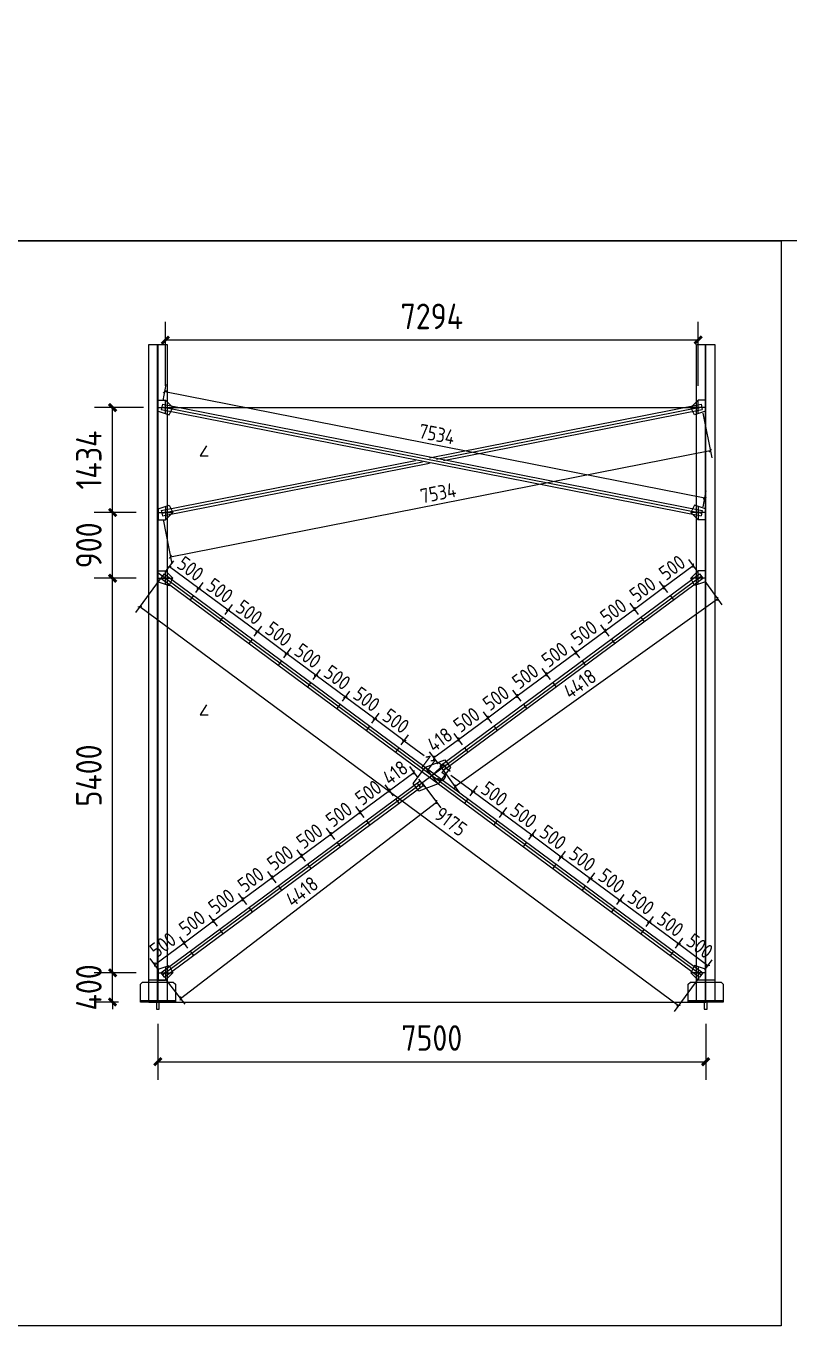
# Model space of a CAD drawing. Extents: x 411778 to 673094, y -11605 to 324395.
# Drawn here: x 505396 to 515842, y 57545 to 75336 of the extents above; entities that cross this region are included whole.
import ezdxf

# ---------------------------------------------------------------- set-up
doc = ezdxf.new("R2010")
doc.units = 0
doc.header["$LTSCALE"] = 1000
doc.header["$MEASUREMENT"] = 0
doc.layers.add('DOTE', color=1, linetype='Continuous')
doc.styles.get("Standard").update_dxf_attribs({"font": 'gbenor.shx', "bigfont": 'gbcbig.shx'})
doc.dimstyles.get("Standard").update_dxf_attribs({"dimscale": 100, "dimtxt": 3.5, "dimasz": 1, "dimexe": 2.5, "dimexo": 3, "dimgap": 1.5, "dimtad": 1, "dimdec": 0, "dimzin": 0, "dimdsep": 46, "dimtxsty": 'Standard', "dimblk": 'ARCHTICK', "dimcen": 0.09, "dimadec": 0, "dimazin": 0, "dimtfac": 1, "dimtdec": 0, "dimtix": 1, "dimtmove": 2, "dimatfit": 3, "dimfxl": 1, "dimtolj": 1, "dimtzin": 0, "dimarcsym": 0})

# ---------------------------------------------------------------- blocks, each defined once
blk = doc.blocks.new('_ArchTick')
at = {"color": 0, "linetype": 'ByBlock', "const_width": 0.4}
blk.add_lwpolyline([(-0.5, -0.5), (0.5, 0.5)], dxfattribs=at)
blk = doc.blocks.new('*D799')
at = {"color": 0, "lineweight": -2}
for p, q in [((507201.5, 61679), (507201.5, 60912)), ((514701.5, 61679), (514701.5, 60912)), ((507201.5, 61162), (514701.5, 61162))]:
    blk.add_line(p, q, dxfattribs=at)
at = {"layer": 'Defpoints', "color": 0}
for p in [(507201.5, 61979), (514701.5, 61979), (514701.5, 61162)]:
    blk.add_point(p, dxfattribs=at)
at = {"color": 0, "lineweight": -2, "xscale": 100, "yscale": 100, "zscale": 100, "rotation": 180}
blk.add_blockref('_ArchTick', (507201.5, 61162), dxfattribs=at)
at = {"color": 0, "lineweight": -2, "xscale": 100, "yscale": 100, "zscale": 100}
blk.add_blockref('_ArchTick', (514701.5, 61162), dxfattribs=at)
at = {"color": 0, "insert": (510951.5, 61487), "char_height": 350, "attachment_point": 5}
blk.add_mtext('\\A1;7500', dxfattribs=at)
blk = doc.blocks.new('*D862')
at = {"color": 3, "lineweight": -2}
for p, q in [((507614, 62717), (507500, 62871)), ((507158, 62493), (507560, 62790)), ((507212, 62420), (507098, 62573))]:
    blk.add_line(p, q, dxfattribs=at)
at = {"layer": 'Defpoints', "color": 0}
for p in [(507560, 62790), (507644, 62677), (507242, 62379)]:
    blk.add_point(p, dxfattribs=at)
at = {"color": 3, "lineweight": -2, "xscale": 40, "yscale": 40, "zscale": 40}
for p, rotation in [((507560, 62790), 36.51382391057241), ((507158, 62493), 216.5138239105724)]:
    blk.add_blockref('_ArchTick', p, dxfattribs=dict(at, rotation=rotation))
at = {"color": 0, "insert": (507270, 62762), "char_height": 200, "attachment_point": 5, "rotation": 36.5138}
blk.add_mtext('\\A1;500', dxfattribs=at)
blk = doc.blocks.new('*D863')
at = {"color": 3, "lineweight": -2}
for p, q in [((508016, 63015), (507902, 63168)), ((507560, 62790), (507962, 63088)), ((507614, 62717), (507500, 62871))]:
    blk.add_line(p, q, dxfattribs=at)
at = {"layer": 'Defpoints', "color": 0}
for p in [(507962, 63088), (508046, 62974), (507644, 62677)]:
    blk.add_point(p, dxfattribs=at)
at = {"color": 3, "lineweight": -2, "xscale": 40, "yscale": 40, "zscale": 40}
for p, rotation in [((507962, 63088), 36.51382391057239), ((507560, 62790), 216.5138239105724)]:
    blk.add_blockref('_ArchTick', p, dxfattribs=dict(at, rotation=rotation))
at = {"color": 0, "insert": (507671, 63060), "char_height": 200, "attachment_point": 5, "rotation": 36.5138}
blk.add_mtext('\\A1;500', dxfattribs=at)
blk = doc.blocks.new('*D864')
at = {"color": 3, "lineweight": -2}
for p, q in [((507962, 63088), (508363, 63385)), ((508418, 63312), (508304, 63466)), ((508016, 63015), (507902, 63168))]:
    blk.add_line(p, q, dxfattribs=at)
at = {"layer": 'Defpoints', "color": 0}
for p in [(508363, 63385), (508448, 63272), (508046, 62974)]:
    blk.add_point(p, dxfattribs=at)
at = {"color": 3, "lineweight": -2, "xscale": 40, "yscale": 40, "zscale": 40}
for p, rotation in [((508363, 63385), 36.51382391057239), ((507962, 63088), 216.5138239105724)]:
    blk.add_blockref('_ArchTick', p, dxfattribs=dict(at, rotation=rotation))
at = {"color": 0, "insert": (508073, 63357), "char_height": 200, "attachment_point": 5, "rotation": 36.5138}
blk.add_mtext('\\A1;500', dxfattribs=at)
blk = doc.blocks.new('*D865')
at = {"color": 3, "lineweight": -2}
for p, q in [((508820, 63610), (508706, 63763)), ((508363, 63385), (508765, 63683)), ((508418, 63312), (508304, 63466))]:
    blk.add_line(p, q, dxfattribs=at)
at = {"layer": 'Defpoints', "color": 0}
for p in [(508765, 63683), (508849, 63569), (508448, 63272)]:
    blk.add_point(p, dxfattribs=at)
at = {"color": 3, "lineweight": -2, "xscale": 40, "yscale": 40, "zscale": 40}
for p, rotation in [((508765, 63683), 36.51382391057239), ((508363, 63385), 216.5138239105724)]:
    blk.add_blockref('_ArchTick', p, dxfattribs=dict(at, rotation=rotation))
at = {"color": 0, "insert": (508475, 63655), "char_height": 200, "attachment_point": 5, "rotation": 36.5138}
blk.add_mtext('\\A1;500', dxfattribs=at)
blk = doc.blocks.new('*D866')
at = {"color": 3, "lineweight": -2}
for p, q in [((509222, 63907), (509108, 64061)), ((508765, 63683), (509167, 63980)), ((508820, 63610), (508706, 63763))]:
    blk.add_line(p, q, dxfattribs=at)
at = {"layer": 'Defpoints', "color": 0}
for p in [(509167, 63980), (509251, 63867), (508849, 63569)]:
    blk.add_point(p, dxfattribs=at)
at = {"color": 3, "lineweight": -2, "xscale": 40, "yscale": 40, "zscale": 40}
for p, rotation in [((509167, 63980), 36.51382391057239), ((508765, 63683), 216.5138239105724)]:
    blk.add_blockref('_ArchTick', p, dxfattribs=dict(at, rotation=rotation))
at = {"color": 0, "insert": (508877, 63952), "char_height": 200, "attachment_point": 5, "rotation": 36.5138}
blk.add_mtext('\\A1;500', dxfattribs=at)
blk = doc.blocks.new('*D867')
at = {"color": 3, "lineweight": -2}
for p, q in [((509167, 63980), (509569, 64278)), ((509623, 64205), (509510, 64358)), ((509222, 63907), (509108, 64061))]:
    blk.add_line(p, q, dxfattribs=at)
at = {"layer": 'Defpoints', "color": 0}
for p in [(509569, 64278), (509653, 64164), (509251, 63867)]:
    blk.add_point(p, dxfattribs=at)
at = {"color": 3, "lineweight": -2, "xscale": 40, "yscale": 40, "zscale": 40}
for p, rotation in [((509569, 64278), 36.51382391057239), ((509167, 63980), 216.5138239105724)]:
    blk.add_blockref('_ArchTick', p, dxfattribs=dict(at, rotation=rotation))
at = {"color": 0, "insert": (509279, 64250), "char_height": 200, "attachment_point": 5, "rotation": 36.5138}
blk.add_mtext('\\A1;500', dxfattribs=at)
blk = doc.blocks.new('*D868')
at = {"color": 3, "lineweight": -2}
for p, q in [((510025, 64502), (509911, 64656)), ((509569, 64278), (509971, 64576)), ((509623, 64205), (509510, 64358))]:
    blk.add_line(p, q, dxfattribs=at)
at = {"layer": 'Defpoints', "color": 0}
for p in [(509971, 64576), (510055, 64462), (509653, 64164)]:
    blk.add_point(p, dxfattribs=at)
at = {"color": 3, "lineweight": -2, "xscale": 40, "yscale": 40, "zscale": 40}
for p, rotation in [((509971, 64576), 36.51382391057239), ((509569, 64278), 216.5138239105724)]:
    blk.add_blockref('_ArchTick', p, dxfattribs=dict(at, rotation=rotation))
at = {"color": 0, "insert": (509681, 64547), "char_height": 200, "attachment_point": 5, "rotation": 36.5138}
blk.add_mtext('\\A1;500', dxfattribs=at)
blk = doc.blocks.new('*D869')
at = {"color": 3, "lineweight": -2}
for p, q in [((510427, 64800), (510313, 64953)), ((509971, 64576), (510373, 64873)), ((510025, 64502), (509911, 64656))]:
    blk.add_line(p, q, dxfattribs=at)
at = {"layer": 'Defpoints', "color": 0}
for p in [(510373, 64873), (510457, 64759), (510055, 64462)]:
    blk.add_point(p, dxfattribs=at)
at = {"color": 3, "lineweight": -2, "xscale": 40, "yscale": 40, "zscale": 40}
for p, rotation in [((510373, 64873), 36.51382391057239), ((509971, 64576), 216.5138239105724)]:
    blk.add_blockref('_ArchTick', p, dxfattribs=dict(at, rotation=rotation))
at = {"color": 0, "insert": (510083, 64845), "char_height": 200, "attachment_point": 5, "rotation": 36.5138}
blk.add_mtext('\\A1;500', dxfattribs=at)
blk = doc.blocks.new('*D870')
at = {"color": 3, "lineweight": -2}
for p, q in [((510373, 64873), (510708, 65121)), ((510763, 65048), (510649, 65202)), ((510427, 64800), (510313, 64953))]:
    blk.add_line(p, q, dxfattribs=at)
at = {"layer": 'Defpoints', "color": 0}
for p in [(510708, 65121), (510792, 65008), (510457, 64759)]:
    blk.add_point(p, dxfattribs=at)
at = {"color": 3, "lineweight": -2, "xscale": 40, "yscale": 40, "zscale": 40}
for p, rotation in [((510708, 65121), 36.51382391057239), ((510373, 64873), 216.5138239105724)]:
    blk.add_blockref('_ArchTick', p, dxfattribs=dict(at, rotation=rotation))
at = {"color": 0, "insert": (510451, 65118), "char_height": 200, "attachment_point": 5, "rotation": 36.5138}
blk.add_mtext('\\A1;418', dxfattribs=at)
blk = doc.blocks.new('*D871')
at = {"color": 3, "lineweight": -2}
for p, q in [((511372, 65499), (511258, 65653)), ((510981, 65324), (511317, 65572)), ((511036, 65250), (510922, 65404))]:
    blk.add_line(p, q, dxfattribs=at)
at = {"layer": 'Defpoints', "color": 0}
for p in [(511317, 65572), (511402, 65459), (511066, 65210)]:
    blk.add_point(p, dxfattribs=at)
at = {"color": 3, "lineweight": -2, "xscale": 40, "yscale": 40, "zscale": 40}
for p, rotation in [((511317, 65572), 36.51382391057239), ((510981, 65324), 216.5138239105724)]:
    blk.add_blockref('_ArchTick', p, dxfattribs=dict(at, rotation=rotation))
at = {"color": 0, "insert": (511060, 65569), "char_height": 200, "attachment_point": 5, "rotation": 36.5138}
blk.add_mtext('\\A1;418', dxfattribs=at)
blk = doc.blocks.new('*D872')
at = {"color": 3, "lineweight": -2}
for p, q in [((511317, 65572), (511719, 65870)), ((511774, 65797), (511660, 65950)), ((511372, 65499), (511258, 65653))]:
    blk.add_line(p, q, dxfattribs=at)
at = {"layer": 'Defpoints', "color": 0}
for p in [(511719, 65870), (511803, 65756), (511402, 65459)]:
    blk.add_point(p, dxfattribs=at)
at = {"color": 3, "lineweight": -2, "xscale": 40, "yscale": 40, "zscale": 40}
for p, rotation in [((511719, 65870), 36.51382391057239), ((511317, 65572), 216.5138239105724)]:
    blk.add_blockref('_ArchTick', p, dxfattribs=dict(at, rotation=rotation))
at = {"color": 0, "insert": (511429, 65842), "char_height": 200, "attachment_point": 5, "rotation": 36.5138}
blk.add_mtext('\\A1;500', dxfattribs=at)
blk = doc.blocks.new('*D873')
at = {"color": 3, "lineweight": -2}
for p, q in [((512175, 66094), (512062, 66248)), ((511719, 65870), (512121, 66167)), ((511774, 65797), (511660, 65950))]:
    blk.add_line(p, q, dxfattribs=at)
at = {"layer": 'Defpoints', "color": 0}
for p in [(512121, 66167), (512205, 66054), (511803, 65756)]:
    blk.add_point(p, dxfattribs=at)
at = {"color": 3, "lineweight": -2, "xscale": 40, "yscale": 40, "zscale": 40}
for p, rotation in [((512121, 66167), 36.51382391057239), ((511719, 65870), 216.5138239105724)]:
    blk.add_blockref('_ArchTick', p, dxfattribs=dict(at, rotation=rotation))
at = {"color": 0, "insert": (511831, 66139), "char_height": 200, "attachment_point": 5, "rotation": 36.5138}
blk.add_mtext('\\A1;500', dxfattribs=at)
blk = doc.blocks.new('*D874')
at = {"color": 3, "lineweight": -2}
for p, q in [((512577, 66392), (512464, 66545)), ((512121, 66167), (512523, 66465)), ((512175, 66094), (512062, 66248))]:
    blk.add_line(p, q, dxfattribs=at)
at = {"layer": 'Defpoints', "color": 0}
for p in [(512523, 66465), (512607, 66351), (512205, 66054)]:
    blk.add_point(p, dxfattribs=at)
at = {"color": 3, "lineweight": -2, "xscale": 40, "yscale": 40, "zscale": 40}
for p, rotation in [((512523, 66465), 36.51382391057239), ((512121, 66167), 216.5138239105724)]:
    blk.add_blockref('_ArchTick', p, dxfattribs=dict(at, rotation=rotation))
at = {"color": 0, "insert": (512233, 66437), "char_height": 200, "attachment_point": 5, "rotation": 36.5138}
blk.add_mtext('\\A1;500', dxfattribs=at)
blk = doc.blocks.new('*D875')
at = {"color": 3, "lineweight": -2}
for p, q in [((512523, 66465), (512925, 66762)), ((512979, 66689), (512865, 66843)), ((512577, 66392), (512464, 66545))]:
    blk.add_line(p, q, dxfattribs=at)
at = {"layer": 'Defpoints', "color": 0}
for p in [(512925, 66762), (513009, 66649), (512607, 66351)]:
    blk.add_point(p, dxfattribs=at)
at = {"color": 3, "lineweight": -2, "xscale": 40, "yscale": 40, "zscale": 40}
for p, rotation in [((512925, 66762), 36.51382391057239), ((512523, 66465), 216.5138239105724)]:
    blk.add_blockref('_ArchTick', p, dxfattribs=dict(at, rotation=rotation))
at = {"color": 0, "insert": (512635, 66734), "char_height": 200, "attachment_point": 5, "rotation": 36.5138}
blk.add_mtext('\\A1;500', dxfattribs=at)
blk = doc.blocks.new('*D876')
at = {"color": 3, "lineweight": -2}
for p, q in [((513381, 66987), (513267, 67140)), ((512925, 66762), (513327, 67060)), ((512979, 66689), (512865, 66843))]:
    blk.add_line(p, q, dxfattribs=at)
at = {"layer": 'Defpoints', "color": 0}
for p in [(513327, 67060), (513411, 66946), (513009, 66649)]:
    blk.add_point(p, dxfattribs=at)
at = {"color": 3, "lineweight": -2, "xscale": 40, "yscale": 40, "zscale": 40}
for p, rotation in [((513327, 67060), 36.51382391057239), ((512925, 66762), 216.5138239105724)]:
    blk.add_blockref('_ArchTick', p, dxfattribs=dict(at, rotation=rotation))
at = {"color": 0, "insert": (513037, 67032), "char_height": 200, "attachment_point": 5, "rotation": 36.5138}
blk.add_mtext('\\A1;500', dxfattribs=at)
blk = doc.blocks.new('*D877')
at = {"color": 3, "lineweight": -2}
for p, q in [((513783, 67284), (513669, 67438)), ((513327, 67060), (513729, 67357)), ((513381, 66987), (513267, 67140))]:
    blk.add_line(p, q, dxfattribs=at)
at = {"layer": 'Defpoints', "color": 0}
for p in [(513729, 67357), (513813, 67244), (513411, 66946)]:
    blk.add_point(p, dxfattribs=at)
at = {"color": 3, "lineweight": -2, "xscale": 40, "yscale": 40, "zscale": 40}
for p, rotation in [((513729, 67357), 36.51382391057239), ((513327, 67060), 216.5138239105724)]:
    blk.add_blockref('_ArchTick', p, dxfattribs=dict(at, rotation=rotation))
at = {"color": 0, "insert": (513438, 67329), "char_height": 200, "attachment_point": 5, "rotation": 36.5138}
blk.add_mtext('\\A1;500', dxfattribs=at)
blk = doc.blocks.new('*D878')
at = {"color": 3, "lineweight": -2}
for p, q in [((513729, 67357), (514130, 67655)), ((514185, 67582), (514071, 67735)), ((513783, 67284), (513669, 67438))]:
    blk.add_line(p, q, dxfattribs=at)
at = {"layer": 'Defpoints', "color": 0}
for p in [(514130, 67655), (514215, 67541), (513813, 67244)]:
    blk.add_point(p, dxfattribs=at)
at = {"color": 3, "lineweight": -2, "xscale": 40, "yscale": 40, "zscale": 40}
for p, rotation in [((514130, 67655), 36.51382391057239), ((513729, 67357), 216.5138239105724)]:
    blk.add_blockref('_ArchTick', p, dxfattribs=dict(at, rotation=rotation))
at = {"color": 0, "insert": (513840, 67627), "char_height": 200, "attachment_point": 5, "rotation": 36.5138}
blk.add_mtext('\\A1;500', dxfattribs=at)
blk = doc.blocks.new('*D879')
at = {"color": 3, "lineweight": -2}
for p, q in [((514587, 67879), (514473, 68033)), ((514130, 67655), (514532, 67952)), ((514185, 67582), (514071, 67735))]:
    blk.add_line(p, q, dxfattribs=at)
at = {"layer": 'Defpoints', "color": 0}
for p in [(514532, 67952), (514616, 67839), (514215, 67541)]:
    blk.add_point(p, dxfattribs=at)
at = {"color": 3, "lineweight": -2, "xscale": 40, "yscale": 40, "zscale": 40}
for p, rotation in [((514532, 67952), 36.51382391057239), ((514130, 67655), 216.5138239105724)]:
    blk.add_blockref('_ArchTick', p, dxfattribs=dict(at, rotation=rotation))
at = {"color": 0, "insert": (514242, 67924), "char_height": 200, "attachment_point": 5, "rotation": 36.5138}
blk.add_mtext('\\A1;500', dxfattribs=at)
blk = doc.blocks.new('*D880')
at = {"color": 3, "lineweight": -2}
for p, q in [((514289, 62717), (514390, 62854)), ((514733, 62476), (514331, 62773)), ((514691, 62419), (514792, 62556))]:
    blk.add_line(p, q, dxfattribs=at)
at = {"layer": 'Defpoints', "color": 0}
for p in [(514259, 62676), (514331, 62773), (514661, 62379)]:
    blk.add_point(p, dxfattribs=at)
at = {"color": 3, "lineweight": -2, "xscale": 40, "yscale": 40, "zscale": 40}
for p, rotation in [((514331, 62773), 143.4810012953496), ((514733, 62476), 323.4810012953496)]:
    blk.add_blockref('_ArchTick', p, dxfattribs=dict(at, rotation=rotation))
at = {"color": 0, "insert": (514621, 62745), "char_height": 200, "attachment_point": 5, "rotation": 323.481}
blk.add_mtext('\\A1;500', dxfattribs=at)
blk = doc.blocks.new('*D881')
at = {"color": 3, "lineweight": -2}
for p, q in [((513887, 63014), (513988, 63151)), ((514331, 62773), (513929, 63071)), ((514289, 62717), (514390, 62854))]:
    blk.add_line(p, q, dxfattribs=at)
at = {"layer": 'Defpoints', "color": 0}
for p in [(513929, 63071), (513857, 62974), (514259, 62676)]:
    blk.add_point(p, dxfattribs=at)
at = {"color": 3, "lineweight": -2, "xscale": 40, "yscale": 40, "zscale": 40}
for p, rotation in [((513929, 63071), 143.4810012953496), ((514331, 62773), 323.4810012953496)]:
    blk.add_blockref('_ArchTick', p, dxfattribs=dict(at, rotation=rotation))
at = {"color": 0, "insert": (514219, 63042), "char_height": 200, "attachment_point": 5, "rotation": 323.481}
blk.add_mtext('\\A1;500', dxfattribs=at)
blk = doc.blocks.new('*D882')
at = {"color": 3, "lineweight": -2}
for p, q in [((513485, 63312), (513587, 63449)), ((513929, 63071), (513527, 63368)), ((513887, 63014), (513988, 63151))]:
    blk.add_line(p, q, dxfattribs=at)
at = {"layer": 'Defpoints', "color": 0}
for p in [(513527, 63368), (513455, 63272), (513857, 62974)]:
    blk.add_point(p, dxfattribs=at)
at = {"color": 3, "lineweight": -2, "xscale": 40, "yscale": 40, "zscale": 40}
for p, rotation in [((513527, 63368), 143.4810012953496), ((513929, 63071), 323.4810012953496)]:
    blk.add_blockref('_ArchTick', p, dxfattribs=dict(at, rotation=rotation))
at = {"color": 0, "insert": (513817, 63340), "char_height": 200, "attachment_point": 5, "rotation": 323.481}
blk.add_mtext('\\A1;500', dxfattribs=at)
blk = doc.blocks.new('*D883')
at = {"color": 3, "lineweight": -2}
for p, q in [((513083, 63609), (513185, 63746)), ((513527, 63368), (513125, 63666)), ((513485, 63312), (513587, 63449))]:
    blk.add_line(p, q, dxfattribs=at)
at = {"layer": 'Defpoints', "color": 0}
for p in [(513054, 63569), (513125, 63666), (513455, 63272)]:
    blk.add_point(p, dxfattribs=at)
at = {"color": 3, "lineweight": -2, "xscale": 40, "yscale": 40, "zscale": 40}
for p, rotation in [((513125, 63666), 143.4810012953496), ((513527, 63368), 323.4810012953496)]:
    blk.add_blockref('_ArchTick', p, dxfattribs=dict(at, rotation=rotation))
at = {"color": 0, "insert": (513415, 63638), "char_height": 200, "attachment_point": 5, "rotation": 323.481}
blk.add_mtext('\\A1;500', dxfattribs=at)
blk = doc.blocks.new('*D884')
at = {"color": 3, "lineweight": -2}
for p, q in [((512682, 63907), (512783, 64044)), ((513125, 63666), (512723, 63963)), ((513083, 63609), (513185, 63746))]:
    blk.add_line(p, q, dxfattribs=at)
at = {"layer": 'Defpoints', "color": 0}
for p in [(512723, 63963), (512652, 63867), (513054, 63569)]:
    blk.add_point(p, dxfattribs=at)
at = {"color": 3, "lineweight": -2, "xscale": 40, "yscale": 40, "zscale": 40}
for p, rotation in [((512723, 63963), 143.4810012953496), ((513125, 63666), 323.4810012953496)]:
    blk.add_blockref('_ArchTick', p, dxfattribs=dict(at, rotation=rotation))
at = {"color": 0, "insert": (513014, 63935), "char_height": 200, "attachment_point": 5, "rotation": 323.481}
blk.add_mtext('\\A1;500', dxfattribs=at)
blk = doc.blocks.new('*D885')
at = {"color": 3, "lineweight": -2}
for p, q in [((512280, 64204), (512381, 64341)), ((512723, 63963), (512322, 64261)), ((512682, 63907), (512783, 64044))]:
    blk.add_line(p, q, dxfattribs=at)
at = {"layer": 'Defpoints', "color": 0}
for p in [(512322, 64261), (512250, 64164), (512652, 63867)]:
    blk.add_point(p, dxfattribs=at)
at = {"color": 3, "lineweight": -2, "xscale": 40, "yscale": 40, "zscale": 40}
for p, rotation in [((512322, 64261), 143.4810012953496), ((512723, 63963), 323.4810012953496)]:
    blk.add_blockref('_ArchTick', p, dxfattribs=dict(at, rotation=rotation))
at = {"color": 0, "insert": (512612, 64233), "char_height": 200, "attachment_point": 5, "rotation": 323.481}
blk.add_mtext('\\A1;500', dxfattribs=at)
blk = doc.blocks.new('*D886')
at = {"color": 3, "lineweight": -2}
for p, q in [((511878, 64502), (511979, 64639)), ((512322, 64261), (511920, 64558)), ((512280, 64204), (512381, 64341))]:
    blk.add_line(p, q, dxfattribs=at)
at = {"layer": 'Defpoints', "color": 0}
for p in [(511848, 64462), (511920, 64558), (512250, 64164)]:
    blk.add_point(p, dxfattribs=at)
at = {"color": 3, "lineweight": -2, "xscale": 40, "yscale": 40, "zscale": 40}
for p, rotation in [((511920, 64558), 143.4810012953496), ((512322, 64261), 323.4810012953496)]:
    blk.add_blockref('_ArchTick', p, dxfattribs=dict(at, rotation=rotation))
at = {"color": 0, "insert": (512210, 64530), "char_height": 200, "attachment_point": 5, "rotation": 323.481}
blk.add_mtext('\\A1;500', dxfattribs=at)
blk = doc.blocks.new('*D887')
at = {"color": 3, "lineweight": -2}
for p, q in [((511476, 64799), (511577, 64936)), ((511920, 64558), (511518, 64856)), ((511878, 64502), (511979, 64639))]:
    blk.add_line(p, q, dxfattribs=at)
at = {"layer": 'Defpoints', "color": 0}
for p in [(511518, 64856), (511446, 64759), (511848, 64462)]:
    blk.add_point(p, dxfattribs=at)
at = {"color": 3, "lineweight": -2, "xscale": 40, "yscale": 40, "zscale": 40}
for p, rotation in [((511518, 64856), 143.4810012953496), ((511920, 64558), 323.4810012953496)]:
    blk.add_blockref('_ArchTick', p, dxfattribs=dict(at, rotation=rotation))
at = {"color": 0, "insert": (511808, 64828), "char_height": 200, "attachment_point": 5, "rotation": 323.481}
blk.add_mtext('\\A1;500', dxfattribs=at)
blk = doc.blocks.new('*D888')
at = {"color": 3, "lineweight": -2}
for p, q in [((510532, 65499), (510633, 65636)), ((510574, 65555), (510847, 65353)), ((511518, 64856), (511214, 65081)), ((511476, 64799), (511577, 64936))]:
    blk.add_line(p, q, dxfattribs=at)
at = {"layer": 'Defpoints', "color": 0}
for p in [(510574, 65555), (510502, 65459), (511446, 64759)]:
    blk.add_point(p, dxfattribs=at)
at = {"color": 3, "lineweight": -2, "xscale": 40, "yscale": 40, "zscale": 40}
for p, rotation in [((510574, 65555), 143.4810012953496), ((511518, 64856), 323.4810012953496)]:
    blk.add_blockref('_ArchTick', p, dxfattribs=dict(at, rotation=rotation))
at = {"color": 0, "insert": (511000, 65175), "char_height": 200, "attachment_point": 5, "rotation": 323.481}
blk.add_mtext('\\A1;1175', dxfattribs=at)
blk = doc.blocks.new('*D889')
at = {"color": 3, "lineweight": -2}
for p, q in [((510130, 65796), (510231, 65933)), ((510574, 65555), (510172, 65853)), ((510532, 65499), (510633, 65636))]:
    blk.add_line(p, q, dxfattribs=at)
at = {"layer": 'Defpoints', "color": 0}
for p in [(510172, 65853), (510100, 65756), (510502, 65459)]:
    blk.add_point(p, dxfattribs=at)
at = {"color": 3, "lineweight": -2, "xscale": 40, "yscale": 40, "zscale": 40}
for p, rotation in [((510172, 65853), 143.4810012953496), ((510574, 65555), 323.4810012953496)]:
    blk.add_blockref('_ArchTick', p, dxfattribs=dict(at, rotation=rotation))
at = {"color": 0, "insert": (510462, 65825), "char_height": 200, "attachment_point": 5, "rotation": 323.481}
blk.add_mtext('\\A1;500', dxfattribs=at)
blk = doc.blocks.new('*D890')
at = {"color": 3, "lineweight": -2}
for p, q in [((509728, 66094), (509829, 66231)), ((510172, 65853), (509770, 66150)), ((510130, 65796), (510231, 65933))]:
    blk.add_line(p, q, dxfattribs=at)
at = {"layer": 'Defpoints', "color": 0}
for p in [(509698, 66054), (509770, 66150), (510100, 65756)]:
    blk.add_point(p, dxfattribs=at)
at = {"color": 3, "lineweight": -2, "xscale": 40, "yscale": 40, "zscale": 40}
for p, rotation in [((509770, 66150), 143.4810012953496), ((510172, 65853), 323.4810012953496)]:
    blk.add_blockref('_ArchTick', p, dxfattribs=dict(at, rotation=rotation))
at = {"color": 0, "insert": (510060, 66122), "char_height": 200, "attachment_point": 5, "rotation": 323.481}
blk.add_mtext('\\A1;500', dxfattribs=at)
blk = doc.blocks.new('*D891')
at = {"color": 3, "lineweight": -2}
for p, q in [((509326, 66391), (509427, 66528)), ((509770, 66150), (509368, 66448)), ((509728, 66094), (509829, 66231))]:
    blk.add_line(p, q, dxfattribs=at)
at = {"layer": 'Defpoints', "color": 0}
for p in [(509368, 66448), (509296, 66351), (509698, 66054)]:
    blk.add_point(p, dxfattribs=at)
at = {"color": 3, "lineweight": -2, "xscale": 40, "yscale": 40, "zscale": 40}
for p, rotation in [((509368, 66448), 143.4810012953496), ((509770, 66150), 323.4810012953496)]:
    blk.add_blockref('_ArchTick', p, dxfattribs=dict(at, rotation=rotation))
at = {"color": 0, "insert": (509658, 66420), "char_height": 200, "attachment_point": 5, "rotation": 323.481}
blk.add_mtext('\\A1;500', dxfattribs=at)
blk = doc.blocks.new('*D892')
at = {"color": 3, "lineweight": -2}
for p, q in [((508924, 66689), (509026, 66826)), ((509368, 66448), (508966, 66746)), ((509326, 66391), (509427, 66528))]:
    blk.add_line(p, q, dxfattribs=at)
at = {"layer": 'Defpoints', "color": 0}
for p in [(508966, 66746), (508894, 66649), (509296, 66351)]:
    blk.add_point(p, dxfattribs=at)
at = {"color": 3, "lineweight": -2, "xscale": 40, "yscale": 40, "zscale": 40}
for p, rotation in [((508966, 66746), 143.4810012953496), ((509368, 66448), 323.4810012953496)]:
    blk.add_blockref('_ArchTick', p, dxfattribs=dict(at, rotation=rotation))
at = {"color": 0, "insert": (509256, 66717), "char_height": 200, "attachment_point": 5, "rotation": 323.481}
blk.add_mtext('\\A1;500', dxfattribs=at)
blk = doc.blocks.new('*D893')
at = {"color": 3, "lineweight": -2}
for p, q in [((508522, 66987), (508624, 67123)), ((508966, 66746), (508564, 67043)), ((508924, 66689), (509026, 66826))]:
    blk.add_line(p, q, dxfattribs=at)
at = {"layer": 'Defpoints', "color": 0}
for p in [(508493, 66946), (508564, 67043), (508894, 66649)]:
    blk.add_point(p, dxfattribs=at)
at = {"color": 3, "lineweight": -2, "xscale": 40, "yscale": 40, "zscale": 40}
for p, rotation in [((508564, 67043), 143.4810012953496), ((508966, 66746), 323.4810012953496)]:
    blk.add_blockref('_ArchTick', p, dxfattribs=dict(at, rotation=rotation))
at = {"color": 0, "insert": (508854, 67015), "char_height": 200, "attachment_point": 5, "rotation": 323.481}
blk.add_mtext('\\A1;500', dxfattribs=at)
blk = doc.blocks.new('*D894')
at = {"color": 3, "lineweight": -2}
for p, q in [((508121, 67284), (508222, 67421)), ((508564, 67043), (508162, 67341)), ((508522, 66987), (508624, 67123))]:
    blk.add_line(p, q, dxfattribs=at)
at = {"layer": 'Defpoints', "color": 0}
for p in [(508162, 67341), (508091, 67244), (508493, 66946)]:
    blk.add_point(p, dxfattribs=at)
at = {"color": 3, "lineweight": -2, "xscale": 40, "yscale": 40, "zscale": 40}
for p, rotation in [((508162, 67341), 143.4810012953496), ((508564, 67043), 323.4810012953496)]:
    blk.add_blockref('_ArchTick', p, dxfattribs=dict(at, rotation=rotation))
at = {"color": 0, "insert": (508453, 67312), "char_height": 200, "attachment_point": 5, "rotation": 323.481}
blk.add_mtext('\\A1;500', dxfattribs=at)
blk = doc.blocks.new('*D895')
at = {"color": 3, "lineweight": -2}
for p, q in [((507719, 67582), (507820, 67719)), ((508162, 67341), (507761, 67638)), ((508121, 67284), (508222, 67421))]:
    blk.add_line(p, q, dxfattribs=at)
at = {"layer": 'Defpoints', "color": 0}
for p in [(507761, 67638), (507689, 67541), (508091, 67244)]:
    blk.add_point(p, dxfattribs=at)
at = {"color": 3, "lineweight": -2, "xscale": 40, "yscale": 40, "zscale": 40}
for p, rotation in [((507761, 67638), 143.4810012953496), ((508162, 67341), 323.4810012953496)]:
    blk.add_blockref('_ArchTick', p, dxfattribs=dict(at, rotation=rotation))
at = {"color": 0, "insert": (508051, 67610), "char_height": 200, "attachment_point": 5, "rotation": 323.481}
blk.add_mtext('\\A1;500', dxfattribs=at)
blk = doc.blocks.new('*D896')
at = {"color": 3, "lineweight": -2}
for p, q in [((507317, 67879), (507418, 68016)), ((507761, 67638), (507359, 67936)), ((507719, 67582), (507820, 67719))]:
    blk.add_line(p, q, dxfattribs=at)
at = {"layer": 'Defpoints', "color": 0}
for p in [(507287, 67839), (507359, 67936), (507689, 67541)]:
    blk.add_point(p, dxfattribs=at)
at = {"color": 3, "lineweight": -2, "xscale": 40, "yscale": 40, "zscale": 40}
for p, rotation in [((507359, 67936), 143.4810012953496), ((507761, 67638), 323.4810012953496)]:
    blk.add_blockref('_ArchTick', p, dxfattribs=dict(at, rotation=rotation))
at = {"color": 0, "insert": (507649, 67908), "char_height": 200, "attachment_point": 5, "rotation": 323.481}
blk.add_mtext('\\A1;500', dxfattribs=at)
blk = doc.blocks.new('*D897')
at = {"color": 3, "lineweight": -2}
for p, q in [((514690, 67738), (514921, 67415)), ((511268, 64928), (514863, 67496)), ((511095, 65170), (511326, 64847))]:
    blk.add_line(p, q, dxfattribs=at)
at = {"layer": 'Defpoints', "color": 0}
for p in [(514661, 67779), (514863, 67496), (511066, 65210)]:
    blk.add_point(p, dxfattribs=at)
at = {"color": 3, "lineweight": -2, "xscale": 40, "yscale": 40, "zscale": 40}
for p, rotation in [((514863, 67496), 35.5411253066037), ((511268, 64928), 215.5411253066037)]:
    blk.add_blockref('_ArchTick', p, dxfattribs=dict(at, rotation=rotation))
at = {"color": 0, "insert": (512978, 66334), "char_height": 200, "attachment_point": 5, "rotation": 35.5411}
blk.add_mtext('\\A1;4418', dxfattribs=at)
blk = doc.blocks.new('*D898')
at = {"color": 3, "lineweight": -2}
for p, q in [((510823, 64968), (511077, 64637)), ((507510, 62027), (511016, 64716)), ((507317, 62279), (507571, 61948))]:
    blk.add_line(p, q, dxfattribs=at)
at = {"layer": 'Defpoints', "color": 0}
for p in [(510792, 65008), (511016, 64716), (507287, 62319)]:
    blk.add_point(p, dxfattribs=at)
at = {"color": 3, "lineweight": -2, "xscale": 40, "yscale": 40, "zscale": 40}
for p, rotation in [((511016, 64716), 37.48652251453801), ((507510, 62027), 217.486522514538)]:
    blk.add_blockref('_ArchTick', p, dxfattribs=dict(at, rotation=rotation))
at = {"color": 0, "insert": (509172, 63491), "char_height": 200, "attachment_point": 5, "rotation": 37.4865}
blk.add_mtext('\\A1;4418', dxfattribs=at)
blk = doc.blocks.new('*D899')
at = {"color": 3, "lineweight": -2}
for p, q in [((507235, 67769), (506895, 67310)), ((506954, 67390), (514328, 61930)), ((514609, 62309), (514269, 61850))]:
    blk.add_line(p, q, dxfattribs=at)
at = {"layer": 'Defpoints', "color": 0}
for p in [(507265, 67809), (514638, 62349), (514328, 61930)]:
    blk.add_point(p, dxfattribs=at)
at = {"color": 3, "lineweight": -2, "xscale": 40, "yscale": 40, "zscale": 40}
for p, rotation in [((506954, 67390), 143.4810012953516), ((514328, 61930), 323.4810012953516)]:
    blk.add_blockref('_ArchTick', p, dxfattribs=dict(at, rotation=rotation))
at = {"color": 0, "insert": (511213, 64447), "char_height": 200, "attachment_point": 5, "rotation": 323.481}
blk.add_mtext('\\A1;9175', dxfattribs=at)
blk = doc.blocks.new('*D3564')
at = {"color": 3, "lineweight": -2}
for p, q in [((514664, 70037), (514784, 69428)), ((507373, 68072), (514765, 69526)), ((507272, 68583), (507392, 67974))]:
    blk.add_line(p, q, dxfattribs=at)
at = {"layer": 'Defpoints', "color": 0}
for p in [(514655, 70086), (514765, 69526), (507263, 68633)]:
    blk.add_point(p, dxfattribs=at)
at = {"color": 3, "lineweight": -2, "xscale": 40, "yscale": 40, "zscale": 40}
for p, rotation in [((514765, 69526), 11.12399526766182), ((507373, 68072), 191.1239952676618)]:
    blk.add_blockref('_ArchTick', p, dxfattribs=dict(at, rotation=rotation))
at = {"color": 0, "insert": (511040, 68946), "char_height": 200, "attachment_point": 5, "rotation": 11.124}
blk.add_mtext('\\A1;7534', dxfattribs=at)
blk = doc.blocks.new('*D3567')
at = {"color": 3, "lineweight": -2}
for p, q in [((507272, 70209), (507315, 70428)), ((514688, 68876), (507296, 70330)), ((514665, 68756), (514708, 68975))]:
    blk.add_line(p, q, dxfattribs=at)
at = {"layer": 'Defpoints', "color": 0}
for p in [(507296, 70330), (507263, 70160), (514655, 68707)]:
    blk.add_point(p, dxfattribs=at)
at = {"color": 3, "lineweight": -2, "xscale": 40, "yscale": 40, "zscale": 40}
for p, rotation in [((507296, 70330), 168.8760047323383), ((514688, 68876), 348.8760047323383)]:
    blk.add_blockref('_ArchTick', p, dxfattribs=dict(at, rotation=rotation))
at = {"color": 0, "insert": (511021, 69750), "char_height": 200, "attachment_point": 5, "rotation": 348.876}
blk.add_mtext('\\A1;7534', dxfattribs=at)
blk = doc.blocks.new('*D3592')
at = {"color": 0, "lineweight": -2}
for p, q in [((506904.5, 67779), (506331.5, 67779)), ((506581.5, 62379), (506581.5, 67779)), ((506904.5, 62379), (506331.5, 62379))]:
    blk.add_line(p, q, dxfattribs=at)
at = {"layer": 'Defpoints', "color": 0}
for p in [(506581.5, 67779), (507204.5, 67779), (507204.5, 62379)]:
    blk.add_point(p, dxfattribs=at)
at = {"color": 0, "lineweight": -2, "xscale": 100, "yscale": 100, "zscale": 100}
for p, rotation in [((506581.5, 67779), 90), ((506581.5, 62379), 270)]:
    blk.add_blockref('_ArchTick', p, dxfattribs=dict(at, rotation=rotation))
at = {"color": 0, "insert": (506256.5, 65079), "char_height": 350, "attachment_point": 5, "rotation": 90}
blk.add_mtext('\\A1;5400', dxfattribs=at)
blk = doc.blocks.new('*D3593')
at = {"color": 0, "lineweight": -2}
for p, q in [((506904.5, 68679), (506331.5, 68679)), ((506581.5, 67779), (506581.5, 68679)), ((506904.5, 67779), (506331.5, 67779))]:
    blk.add_line(p, q, dxfattribs=at)
at = {"layer": 'Defpoints', "color": 0}
for p in [(506581.5, 68679), (507204.5, 68679), (507204.5, 67779)]:
    blk.add_point(p, dxfattribs=at)
at = {"color": 0, "lineweight": -2, "xscale": 100, "yscale": 100, "zscale": 100}
for p, rotation in [((506581.5, 68679), 90), ((506581.5, 67779), 270)]:
    blk.add_blockref('_ArchTick', p, dxfattribs=dict(at, rotation=rotation))
at = {"color": 0, "insert": (506256.5, 68229), "char_height": 350, "attachment_point": 5, "rotation": 90}
blk.add_mtext('\\A1;900', dxfattribs=at)
blk = doc.blocks.new('*D3594')
at = {"color": 0, "lineweight": -2}
for p, q in [((507004, 70113), (506332, 70113)), ((506582, 68679), (506582, 70113)), ((506905, 68679), (506332, 68679))]:
    blk.add_line(p, q, dxfattribs=at)
at = {"layer": 'Defpoints', "color": 0}
for p in [(506582, 70113), (507304, 70113), (507205, 68679)]:
    blk.add_point(p, dxfattribs=at)
at = {"color": 0, "lineweight": -2, "xscale": 100, "yscale": 100, "zscale": 100}
for p, rotation in [((506582, 70113), 90), ((506582, 68679), 270)]:
    blk.add_blockref('_ArchTick', p, dxfattribs=dict(at, rotation=rotation))
at = {"color": 0, "insert": (506256, 69396), "char_height": 350, "attachment_point": 5, "rotation": 90}
blk.add_mtext('\\A1;1434', dxfattribs=at)
blk = doc.blocks.new('*D3596')
at = {"color": 0, "lineweight": -2}
for p, q in [((507304, 70413), (507304, 71288)), ((514598, 70413), (514598, 71288)), ((514598, 71038), (507304, 71038))]:
    blk.add_line(p, q, dxfattribs=at)
at = {"layer": 'Defpoints', "color": 0}
for p in [(507304, 71038), (507304, 70113), (514598, 70113)]:
    blk.add_point(p, dxfattribs=at)
at = {"color": 0, "lineweight": -2, "xscale": 100, "yscale": 100, "zscale": 100, "rotation": 180}
blk.add_blockref('_ArchTick', (507304, 71038), dxfattribs=at)
at = {"color": 0, "lineweight": -2, "xscale": 100, "yscale": 100, "zscale": 100}
blk.add_blockref('_ArchTick', (514598, 71038), dxfattribs=at)
at = {"color": 0, "insert": (510952, 71362), "char_height": 350, "attachment_point": 5}
blk.add_mtext('\\A1;7294', dxfattribs=at)
blk = doc.blocks.new('*D3627')
at = {"color": 0, "lineweight": -2}
for p, q in [((506581.5, 62379), (506581.5, 62479)), ((506904.5, 62379), (506331.5, 62379)), ((506581.5, 61979), (506581.5, 62379)), ((506661.5, 61979), (506331.5, 61979)), ((506581.5, 61979), (506581.5, 61879))]:
    blk.add_line(p, q, dxfattribs=at)
at = {"layer": 'Defpoints', "color": 0}
for p in [(506581.5, 62379), (507204.5, 62379), (506961.5, 61979)]:
    blk.add_point(p, dxfattribs=at)
at = {"color": 0, "lineweight": -2, "xscale": 100, "yscale": 100, "zscale": 100}
for p, rotation in [((506581.5, 62379), 270), ((506581.5, 61979), 90)]:
    blk.add_blockref('_ArchTick', p, dxfattribs=dict(at, rotation=rotation))
at = {"color": 0, "insert": (506256.5, 62179), "char_height": 350, "attachment_point": 5, "rotation": 90}
blk.add_mtext('\\A1;400', dxfattribs=at)

msp = doc.modelspace()

# ---------------------------------------------------------------- linework, layer by layer
for p, q in [((507076.5, 61979), (507076.5, 70979)), ((507076.5, 70979), (507326.5, 70979)), ((507198.5, 62001), (507198.5, 70979)), ((507204.5, 62001), (507204.5, 70979)), ((507326.5, 70979), (507326.5, 62001)), ((514576.5, 61979), (514576.5, 70979)), ((514576.5, 70979), (514826.5, 70979)), ((514698.5, 62001), (514698.5, 70979)), ((514704.5, 62001), (514704.5, 70979)), ((514826.5, 70979), (514826.5, 61979)), ((507204.5, 70213.2), (507304.5, 70213.2)), ((507204.5, 70063.2), (507204.5, 70213.2)), ((507204.5, 70113.2), (507404.5, 70113.2)), ((507262.8, 70160.1), (507248.1, 70085.6)), ((507255.4, 70122.8), (514647.6, 68669.4)), ((507262.8, 70160.1), (514654.9, 68706.6)), ((507304.5, 70029.9), (507304.5, 70213.2)), ((507304.5, 70213.2), (507404.5, 70113.2)), ((507304.5, 70113.2), (514598.5, 70113.2)), ((507354.5, 70013.2), (507404.5, 70113.2)), ((510920, 69428.1), (514640.3, 70159.6)), ((511016.4, 69408.9), (514647.6, 70122.8)), ((514598.5, 70213.2), (514498.5, 70113.2)), ((514698.5, 70113.2), (514498.5, 70113.2)), ((514548.5, 70013.2), (514498.5, 70113.2)), ((514698.5, 70213.2), (514598.5, 70213.2)), ((514598.5, 70029.9), (514598.5, 70213.2)), ((514640.3, 70159.6), (514654.8, 70086)), ((514698.5, 70063.2), (514698.5, 70213.2)), ((507204.5, 70063.2), (507354.5, 70013.2)), ((507248.1, 70085.6), (514640.2, 68632.1)), ((511112.7, 69389.6), (514654.8, 70086)), ((514698.5, 70063.2), (514548.5, 70013.2)), ((507869.5, 69589.5), (507778.5, 69453)), ((507248.2, 68706.1), (510727.2, 69390.2)), ((507778.5, 69453), (507890.5, 69453)), ((507255.4, 68669.4), (510823.6, 69370.9)), ((507262.7, 68632.6), (510919.9, 69351.7)), ((507204.5, 68729), (507354.5, 68779)), ((507204.5, 68729), (507204.5, 68579)), ((507204.5, 68679), (507404.5, 68679)), ((507248.2, 68706.1), (507262.7, 68632.6)), ((507304.5, 68762.3), (507304.5, 68579)), ((507304.5, 68579), (507404.5, 68679)), ((507354.5, 68779), (507404.5, 68679)), ((514548.5, 68779), (514498.5, 68679)), ((514698.5, 68679), (514498.5, 68679)), ((514598.5, 68579), (514498.5, 68679)), ((514698.5, 68729), (514548.5, 68779)), ((514598.5, 68762.3), (514598.5, 68579)), ((514654.9, 68706.6), (514640.2, 68632.1)), ((514698.5, 68729), (514698.5, 68579)), ((507204.5, 68579), (507304.5, 68579)), ((514698.5, 68579), (514598.5, 68579)), ((507200.7, 67857.2), (514638.4, 62348.9)), ((507204.5, 67879), (507304.5, 67879)), ((507204.5, 67729), (507204.5, 67879)), ((507287.1, 67839), (507242, 67779.1)), ((507264.3, 62349.2), (514638.7, 67808.8)), ((507287.1, 67839), (514661, 62378.9)), ((507304.5, 67695.7), (507304.5, 67879)), ((507304.5, 67879), (507404.5, 67779)), ((511065.6, 65210.1), (514616.4, 67838.9)), ((514598.5, 67879), (514498.5, 67779)), ((514698.5, 67879), (514598.5, 67879)), ((514598.5, 67695.7), (514598.5, 67879)), ((514616.4, 67838.9), (514661, 67778.6)), ((514698.5, 67729), (514698.5, 67879)), ((507204.5, 67779), (507404.5, 67779)), ((507204.5, 67729), (507354.5, 67679)), ((507242, 67779.1), (514615.9, 62319)), ((507354.5, 67679), (507404.5, 67779)), ((511110.7, 65150.2), (514661, 67778.6)), ((514698.5, 67779), (514498.5, 67779)), ((514548.5, 67679), (514498.5, 67779)), ((514698.5, 67729), (514548.5, 67679)), ((507689, 67541.5), (507643.8, 67481.6)), ((514214.5, 67541.4), (514259.1, 67481.1)), ((508090.8, 67243.9), (508045.7, 67184)), ((513812.7, 67243.9), (513857.3, 67183.6)), ((508492.7, 66946.4), (508447.5, 66886.5)), ((513410.8, 66946.4), (513455.4, 66886.1)), ((508894.5, 66648.8), (508849.4, 66588.9)), ((513008.9, 66648.9), (513053.6, 66588.6)), ((509296.3, 66351.3), (509251.2, 66291.4)), ((512607.1, 66351.3), (512651.7, 66291.1)), ((507869.5, 66044.5), (507778.5, 65908)), ((509698.2, 66053.7), (509653.1, 65993.8)), ((512205.2, 66053.8), (512249.9, 65993.6)), ((507778.5, 65908), (507890.5, 65908)), ((510100, 65756.2), (510054.9, 65696.2)), ((511803.4, 65756.3), (511848, 65696.1)), ((510501.9, 65458.6), (510456.7, 65398.7)), ((510864.3, 65194.8), (511128.1, 65293.4)), ((511128.1, 65293.4), (511206.3, 65189.5)), ((511401.5, 65458.8), (511446.1, 65398.5)), ((510696.7, 64968.5), (510864.3, 65194.8)), ((511038.7, 64963.2), (510864.3, 65194.8)), ((511206.3, 65189.5), (511038.7, 64963.2)), ((511110.7, 65150.2), (511065.6, 65210.1)), ((511150.9, 65180), (511105.8, 65239.9)), ((507242, 62379.4), (510792.3, 65007.8)), ((507286.6, 62319.1), (510837.4, 64947.9)), ((510774.9, 64864.6), (510696.7, 64968.5)), ((510797.2, 64918.1), (510752.1, 64978)), ((511038.7, 64963.2), (510774.9, 64864.6)), ((510854.8, 64924.8), (510776.6, 65028.6)), ((510837.4, 64947.9), (510792.3, 65007.8)), ((510456.9, 64759.5), (510501.5, 64699.2)), ((511446.3, 64759.3), (511401.1, 64699.4)), ((510055, 64461.9), (510099.6, 64401.7)), ((511848.1, 64461.8), (511803, 64401.8)), ((509653.1, 64164.4), (509697.8, 64104.2)), ((512249.9, 64164.2), (512204.8, 64104.3)), ((509251.3, 63866.9), (509295.9, 63806.7)), ((512651.8, 63866.6), (512606.7, 63806.7)), ((508849.4, 63569.4), (508894.1, 63509.1)), ((513053.6, 63569.1), (513008.5, 63509.2)), ((508447.6, 63271.9), (508492.2, 63211.6)), ((513455.5, 63271.5), (513410.3, 63211.6)), ((508045.7, 62974.4), (508090.3, 62914.1)), ((513857.3, 62974), (513812.2, 62914.1)), ((507643.9, 62676.9), (507688.5, 62616.6)), ((514259.2, 62676.4), (514214, 62616.5)), ((507204.5, 62429), (507354.5, 62479)), ((507304.5, 62462.3), (507304.5, 62279)), ((507354.5, 62479), (507404.5, 62379)), ((514548.5, 62479), (514498.5, 62379)), ((514698.5, 62429), (514548.5, 62479)), ((514598.5, 62462.3), (514598.5, 62279)), ((507326.5, 62279), (507076.5, 62279)), ((507204.5, 62429), (507204.5, 62279)), ((507204.5, 62379), (507404.5, 62379)), ((507204.5, 62279), (507304.5, 62279)), ((507242, 62379.4), (507286.6, 62319.1)), ((507279.5, 62379), (507329.5, 62379)), ((507304.5, 62404), (507304.5, 62354)), ((507304.5, 62279), (507404.5, 62379)), ((514698.5, 62379), (514498.5, 62379)), ((514598.5, 62279), (514498.5, 62379)), ((514623.5, 62379), (514573.5, 62379)), ((514826.5, 62279), (514576.5, 62279)), ((514598.5, 62404), (514598.5, 62354)), ((514698.5, 62279), (514598.5, 62279)), ((514661, 62378.9), (514615.9, 62319)), ((514698.5, 62429), (514698.5, 62279)), ((506961.5, 62221), (506991.5, 62251)), ((506961.5, 62001), (506961.5, 62221)), ((506991.5, 62251), (507411.5, 62251)), ((506991.5, 62251), (507411.5, 62251)), ((507411.5, 62251), (507441.5, 62221)), ((507441.5, 62221), (507441.5, 62001)), ((514461.5, 62221), (514491.5, 62251)), ((514461.5, 62001), (514461.5, 62221)), ((514491.5, 62251), (514911.5, 62251)), ((514491.5, 62251), (514911.5, 62251)), ((514911.5, 62251), (514941.5, 62221)), ((514941.5, 62221), (514941.5, 62001)), ((506961.5, 62001), (507441.5, 62001)), ((506961.5, 61979), (506961.5, 62001)), ((507441.5, 61979), (506961.5, 61979)), ((507076.5, 61979), (514701.5, 61979)), ((507201.5, 61979), (507181.5, 61979)), ((507441.5, 62001), (507441.5, 61979)), ((514461.5, 62001), (514941.5, 62001)), ((514461.5, 61979), (514461.5, 62001)), ((514941.5, 61979), (514461.5, 61979)), ((514701.5, 61979), (514681.5, 61979)), ((514941.5, 62001), (514941.5, 61979))]:
    msp.add_line(p, q)
at = {"color": 1}
for p, q in [((507201.5, 61979), (507201.5, 70979)), ((514701.5, 61979), (514701.5, 70979)), ((507181.5, 61979), (507181.5, 61879)), ((507221.5, 61879), (507221.5, 61979)), ((514681.5, 61979), (514681.5, 61879)), ((514721.5, 61879), (514721.5, 61979)), ((507181.5, 61879), (507221.5, 61879)), ((514681.5, 61879), (514721.5, 61879))]:
    msp.add_line(p, q, dxfattribs=at)
for points in [[(494893.5, 93395), (524593.5, 93395), (524593.5, 72395), (494893.5, 72395)], [(494893.5, 72395), (515735, 72395), (515735, 57545), (494893.5, 57545)]]:
    msp.add_lwpolyline(points, close=True)
for centre in [(507304.5, 70113.2), (514598.5, 70113.2), (507304.5, 68679), (514598.5, 68679), (507304.5, 67779), (514598.5, 67779), (511129.4, 65208.5), (510775.8, 64946.6), (507304.5, 62379), (514598.5, 62379)]:
    msp.add_circle(centre, 10)
at = {"layer": 'DOTE'}
for p, q in [((507076.5, 61979), (507076.5, 70979)), ((514576.5, 61979), (514576.5, 70979)), ((514701.5, 61979), (514701.5, 70979))]:
    msp.add_line(p, q, dxfattribs=at)

# ---------------------------------------------------------------- dimensions: what is measured, and where the dimension line sits
dim = msp.add_aligned_dim(p1=(514598.5, 70113.2), p2=(507304.5, 70113.2), distance=-924.3, dimstyle='Standard')
dim.commit()
dim.dimension.update_dxf_attribs({"geometry": '*D3596', "text_midpoint": (510951.5, 71362.5)})
for p1, p2, distance, picture, middle in [((514654.9, 68706.6), (507262.8, 70160.1), -173, '*D3567', (511021.2, 69750.4)), ((507262.7, 68632.6), (514654.8, 70086), -571.1, '*D3564', (511040, 68946.1)), ((511066.1, 65210.5), (514661, 67778.6), -347.3, '*D897', (512978.2, 66334)), ((507286.6, 62319.1), (510792.3, 65007.8), -367.7, '*D898', (509172, 63490.7)), ((507242, 62379.4), (507643.9, 62676.9), 141.3, '*D862', (507269.6, 62762.3)), ((514661, 62378.9), (514259.2, 62676.4), -120.4, '*D880', (514621, 62744.9))]:
    dim = msp.add_aligned_dim(p1=p1, p2=p2, distance=distance, dimstyle='Standard', override={"dimtxt": 2, "dimasz": 0.4, "dimexe": 1, "dimexo": 0.5, "dimgap": 0.5, "dimclrd": 3, "dimclre": 3})
    dim.commit()
    dim.dimension.update_dxf_attribs({"geometry": picture, "text_midpoint": middle})
for base, p1, p2, picture, middle in [((506581.5, 70113.2), (507204.5, 68679), (507304.5, 70113.2), '*D3594', (506256.5, 69396.1)), ((506581.5, 68679), (507204.5, 67779), (507204.5, 68679), '*D3593', (506256.5, 68229)), ((506581.5, 67779), (507204.5, 62379), (507204.5, 67779), '*D3592', (506256.5, 65079)), ((506581.5, 62379), (506961.5, 61979), (507204.5, 62379), '*D3627', (506256.5, 62179))]:
    dim = msp.add_linear_dim(base=base, p1=p1, p2=p2, angle=90, dimstyle='Standard')
    dim.commit()
    dim.dimension.update_dxf_attribs({"geometry": picture, "text_midpoint": middle})
for base, p1, p2, angle, picture, middle in [((507358.8, 67935.8), (507689, 67541.5), (507287.1, 67839), 323.481, '*D896', (507648.9, 67907.5)), ((514532.3, 67952.5), (514214.5, 67541.4), (514616.4, 67838.9), 216.51382, '*D879', (514242.1, 67924.3)), ((507760.6, 67638.2), (508090.8, 67243.9), (507689, 67541.5), 323.481, '*D895', (508050.8, 67610)), ((514130.4, 67655), (513812.7, 67243.9), (514214.5, 67541.4), 216.51382, '*D878', (513840.3, 67626.8)), ((508162.4, 67340.7), (508492.7, 66946.4), (508090.8, 67243.9), 323.481, '*D894', (508452.6, 67312.4)), ((513728.6, 67357.4), (513410.8, 66946.4), (513812.7, 67243.9), 216.51382, '*D877', (513438.4, 67329.2)), ((508564.3, 67043.1), (508894.5, 66648.8), (508492.7, 66946.4), 323.481, '*D893', (508854.5, 67014.9)), ((513326.7, 67059.9), (513008.9, 66648.9), (513410.8, 66946.4), 216.51382, '*D876', (513036.5, 67031.7)), ((508966.1, 66745.6), (509296.3, 66351.3), (508894.5, 66648.8), 323.481, '*D892', (509256.3, 66717.3)), ((512924.9, 66762.4), (512607.1, 66351.3), (513008.9, 66648.9), 216.51382, '*D875', (512634.7, 66734.2)), ((509368, 66448), (509698.2, 66053.7), (509296.3, 66351.3), 323.481, '*D891', (509658.2, 66419.8)), ((512523, 66464.9), (512205.2, 66053.8), (512607.1, 66351.3), 216.51382, '*D874', (512232.8, 66436.7)), ((509769.8, 66150.4), (510100, 65756.2), (509698.2, 66053.7), 323.481, '*D890', (510060, 66122.2)), ((512121.2, 66167.4), (511803.4, 65756.3), (512205.2, 66053.8), 216.51382, '*D873', (511831, 66139.2)), ((510171.7, 65852.9), (510501.9, 65458.6), (510100, 65756.2), 323.481, '*D889', (510461.8, 65824.7)), ((511719.3, 65869.9), (511401.5, 65458.8), (511803.4, 65756.3), 216.51382, '*D872', (511429.1, 65841.7)), ((511317.4, 65572.4), (511065.6, 65210.1), (511401.5, 65458.8), 216.51382, '*D871', (511060.2, 65568.6)), ((510372.8, 64873), (510055, 64461.9), (510456.9, 64759.5), 216.51382, '*D869', (510082.6, 64844.8)), ((511517.9, 64856), (511848.1, 64461.8), (511446.3, 64759.3), 323.481, '*D887', (511808.1, 64827.8)), ((509970.9, 64575.5), (509653.1, 64164.4), (510055, 64461.9), 216.51382, '*D868', (509680.7, 64547.3)), ((511919.7, 64558.5), (512249.9, 64164.2), (511848.1, 64461.8), 323.481, '*D886', (512209.9, 64530.3)), ((509569.1, 64278), (509251.3, 63866.9), (509653.1, 64164.4), 216.51382, '*D867', (509278.9, 64249.8)), ((512321.6, 64260.9), (512651.8, 63866.6), (512249.9, 64164.2), 323.481, '*D885', (512611.8, 64232.7)), ((509167.2, 63980.5), (508849.4, 63569.4), (509251.3, 63866.9), 216.51382, '*D866', (508877, 63952.3)), ((512723.4, 63963.4), (513053.6, 63569.1), (512651.8, 63866.6), 323.481, '*D884', (513013.6, 63935.2)), ((508765.3, 63683), (508447.6, 63271.9), (508849.4, 63569.4), 216.51382, '*D865', (508475.2, 63654.8)), ((513125.3, 63665.8), (513455.5, 63271.5), (513053.6, 63569.1), 323.481, '*D883', (513415.4, 63637.6)), ((508363.5, 63385.5), (508045.7, 62974.4), (508447.6, 63271.9), 216.51382, '*D864', (508073.3, 63357.3)), ((513527.1, 63368.3), (513857.3, 62974), (513455.5, 63271.5), 323.481, '*D882', (513817.3, 63340)), ((507961.6, 63088), (507643.9, 62676.9), (508045.7, 62974.4), 216.51382, '*D863', (507671.5, 63059.8)), ((513928.9, 63070.7), (514259.2, 62676.4), (513857.3, 62974), 323.481, '*D881', (514219.1, 63042.5))]:
    dim = msp.add_linear_dim(base=base, p1=p1, p2=p2, angle=angle, dimstyle='Standard', override={"dimtxt": 2, "dimasz": 0.4, "dimexe": 1, "dimexo": 0.5, "dimgap": 0.5, "dimclrd": 3, "dimclre": 3})
    dim.commit()
    dim.dimension.update_dxf_attribs({"geometry": picture, "text_midpoint": middle})
for base, p1, p2, picture, middle, dimtype in [((514328.3, 61930.1), (507264.6, 67809.1), (514638.4, 62348.9), '*D899', (511213, 64446.5), 161), ((510573.5, 65555.3), (511446.3, 64759.3), (510501.9, 65458.6), '*D888', (510999.5, 65174.5), 160)]:
    dim = msp.add_linear_dim(base=base, p1=p1, p2=p2, angle=323.481, dimstyle='Standard', override={"dimtxt": 2, "dimasz": 0.4, "dimexe": 1, "dimexo": 0.5, "dimgap": 0.5, "dimclrd": 3, "dimclre": 3})
    dim.commit()
    dim.dimension.update_dxf_attribs({"geometry": picture, "text_midpoint": middle, "dimtype": dimtype})
dim = msp.add_linear_dim(base=(510708.2, 65121.4), p1=(510456.9, 64759.5), p2=(510792.3, 65007.8), angle=216.51382, text='418', dimstyle='Standard', override={"dimtxt": 2, "dimasz": 0.4, "dimexe": 1, "dimexo": 0.5, "dimgap": 0.5, "dimclrd": 3, "dimclre": 3})
dim.commit()
dim.dimension.update_dxf_attribs({"geometry": '*D870', "text_midpoint": (510451.2, 65117.8)})
dim = msp.add_linear_dim(base=(514701.5, 61162), p1=(507201.5, 61979), p2=(514701.5, 61979), dimstyle='Standard')
dim.commit()
dim.dimension.update_dxf_attribs({"geometry": '*D799', "text_midpoint": (510951.5, 61487)})

doc.saveas('drawing.dxf')
